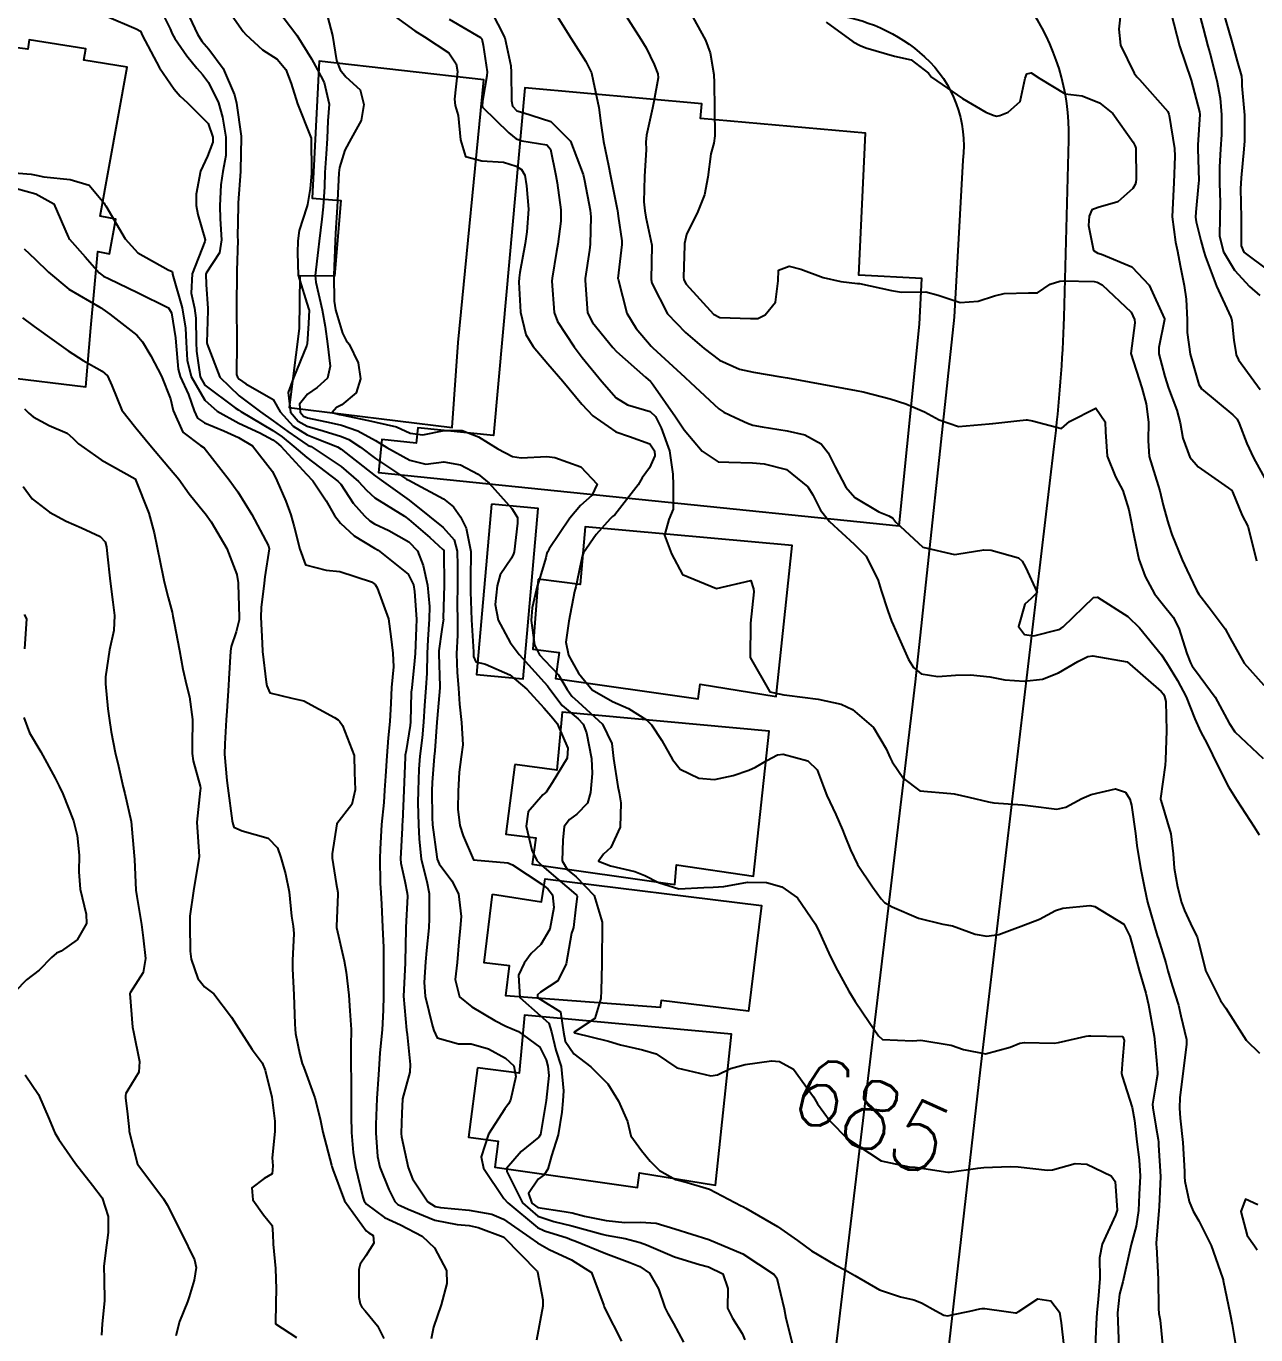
# Model space of a CAD drawing. Header units: metres. Extents: x 298520 to 308411, y 7433745 to 7450750.
# Drawn here: x 300231.8 to 300303.6, y 7445690.6 to 7445766.9 of the extents above; entities that cross this region are included whole.
import ezdxf
from ezdxf.enums import TextEntityAlignment as Align

# ---------------------------------------------------------------- set-up
doc = ezdxf.new("R2010")
doc.units = ezdxf.units.M
doc.header["$LTSCALE"] = 10
for name, color, linetype in [('Cotas', 45, 'Continuous'), ('Curvas de Nivel 1m', 11, 'Continuous'), ('Curvas de Nivel 5m', 15, 'Continuous'), ('Edificações', 30, 'Continuous'), ('Vias Primárias', 230, 'Continuous')]:
    doc.layers.add(name, color=color, linetype=linetype)
doc.styles.add('Style-STANDARD', font='STANDARD.shx')

msp = doc.modelspace()

# ---------------------------------------------------------------- linework, layer by layer
at = {"layer": 'Curvas de Nivel 1m', "flags": 128}
for points, elevation in [([(300239.388, 7445768.511), (300240.234, 7445766.776), (300240.344, 7445766.502), (300240.5, 7445766.214), (300241.202, 7445765.201), (300241.786, 7445764.48), (300242.114, 7445764.11), (300242.475, 7445763.647), (300243.06, 7445762.464), (300243.29, 7445761.622), (300243.487, 7445760.459), (300243.482, 7445759.4), (300243.305, 7445758.461), (300243.193, 7445757.67), (300243.135, 7445756.462), (300243.148, 7445755.69), (300243.23, 7445754.461), (300243.117, 7445753.701), (300242.344, 7445752.532), (300242.323, 7445752.47), (300242.334, 7445751.856), (300242.427, 7445750.469), (300242.431, 7445750.35), (300242.383, 7445748.469), (300242.388, 7445748.373), (300243.139, 7445746.461), (300244.257, 7445745.368), (300245.509, 7445744.437), (300246.238, 7445743.908), (300247.094, 7445743.28), (300248.224, 7445742.508), (300248.296, 7445742.472), (300248.46, 7445742.398), (300250.206, 7445741.232), (300251.228, 7445740.364), (300251.688, 7445739.858), (300252.183, 7445739.406), (300253.911, 7445738.333), (300254.171, 7445738.146), (300255.381, 7445737.098), (300256.154, 7445736.4), (300256.197, 7445736.353), (300256.206, 7445736.309), (300256.211, 7445736.25), (300256.23, 7445734.308), (300256.175, 7445732.381), (300256.176, 7445732.309), (300256.173, 7445732.238), (300256.094, 7445731.725), (300255.915, 7445730.472), (300255.904, 7445730.312), (300255.975, 7445728.389), (300255.973, 7445728.311), (300255.814, 7445726.533), (300255.795, 7445726.312), (300255.674, 7445724.647), (300255.644, 7445724.314), (300255.518, 7445722.784), (300255.505, 7445722.315), (300255.515, 7445720.759), (300255.543, 7445720.314), (300255.787, 7445718.459), (300255.817, 7445718.311), (300255.93, 7445718.04), (300256.672, 7445717.05), (300257.063, 7445716.293), (300257.218, 7445714.965), (300257.164, 7445714.291), (300257.079, 7445713.496), (300256.974, 7445712.293), (300256.861, 7445711.303), (300257.114, 7445710.291), (300257.834, 7445709.699), (300259.182, 7445708.907), (300259.818, 7445708.572), (300260.558, 7445708.253), (300261.804, 7445707.336), (300262.17, 7445706.607), (300262.279, 7445706.233), (300262.324, 7445705.692), (300262.169, 7445704.234), (300261.873, 7445702.367), (300261.844, 7445702.238), (300261.741, 7445702.086), (300260.725, 7445701.258), (300259.871, 7445700.259), (300259.882, 7445700.097), (300260.791, 7445698.249), (300261.685, 7445697.488), (300262.628, 7445697.172), (300263.68, 7445696.923), (300265.446, 7445696.422), (300265.675, 7445696.37), (300266.791, 7445696.179), (300267.67, 7445695.951), (300268.029, 7445695.803), (300269.657, 7445695.1), (300271.119, 7445694.657), (300271.649, 7445694.517), (300272.493, 7445694.107), (300272.785, 7445693.253), (300272.766, 7445692.103), (300273.041, 7445691.523), (300273.608, 7445690.629), (300273.76, 7445690.253)], 688), ([(300243.212, 7445768.463), (300244.505, 7445766.62), (300244.645, 7445766.448), (300245.618, 7445765.557), (300246.489, 7445765.014), (300246.982, 7445764.415), (300247.287, 7445763.6), (300247.666, 7445762.408), (300248.434, 7445760.5), (300248.457, 7445760.4), (300248.46, 7445760.372), (300248.483, 7445758.399), (300248.48, 7445758.331), (300248.399, 7445757.469), (300248.253, 7445756.533), (300248.216, 7445756.402), (300247.76, 7445755.015), (300247.695, 7445754.407), (300247.658, 7445753.713), (300247.712, 7445752.409), (300248.314, 7445750.464), (300248.336, 7445750.4), (300248.338, 7445750.374), (300248.305, 7445749.587), (300248.224, 7445748.401), (300248.209, 7445748.319), (300247.428, 7445746.413), (300247.125, 7445745.552), (300247.266, 7445744.415), (300247.712, 7445743.882), (300248.235, 7445743.598), (300249.163, 7445743.321), (300250.229, 7445742.996), (300250.668, 7445742.814), (300251.336, 7445742.363), (300252.213, 7445741.696), (300254.029, 7445740.498), (300254.194, 7445740.412), (300254.369, 7445740.328), (300256.183, 7445739.344), (300256.766, 7445738.889), (300257.186, 7445738.295), (300257.514, 7445737.637), (300257.775, 7445736.286), (300257.77, 7445734.644), (300257.764, 7445734.285), (300257.763, 7445733.929), (300257.814, 7445732.284), (300257.93, 7445730.427), (300257.934, 7445730.282), (300257.941, 7445730.151), (300258.068, 7445729.831), (300258.643, 7445729.698), (300260.061, 7445729.081), (300261.054, 7445728.25), (300262.042, 7445727.155), (300262.477, 7445726.673), (300262.827, 7445726.228), (300263.437, 7445724.793), (300263.395, 7445724.219), (300262.532, 7445722.775), (300262.171, 7445722.237), (300262.073, 7445722.147), (300261.98, 7445722.076), (300261.126, 7445721.088), (300261.013, 7445720.249), (300261.349, 7445718.836), (300261.641, 7445718.243), (300261.93, 7445717.94), (300262.85, 7445717.154), (300263.913, 7445716.263), (300263.962, 7445716.21), (300263.981, 7445716.14), (300263.903, 7445715.544), (300263.762, 7445714.335), (300263.728, 7445714.212), (300263.661, 7445713.994), (300263.343, 7445712.218), (300262.862, 7445711.211), (300261.838, 7445710.553), (300261.673, 7445710.404), (300261.678, 7445710.242), (300261.832, 7445710.137), (300263.015, 7445709.412), (300263.196, 7445708.219), (300263.285, 7445707.695), (300263.8, 7445706.959), (300264.782, 7445706.2), (300265.778, 7445705.195), (300266.4, 7445704.184), (300266.929, 7445703), (300267.118, 7445702.176), (300267.734, 7445701.309), (300268.249, 7445700.683), (300268.794, 7445700.154), (300269.715, 7445699.622), (300270.399, 7445699.446), (300271.707, 7445699.064), (300273.548, 7445698.092), (300273.65, 7445698.048), (300273.692, 7445698.027), (300273.835, 7445697.945), (300275.681, 7445696.878), (300276.845, 7445696.058), (300277.664, 7445695.462), (300279.045, 7445694.636), (300279.648, 7445694.329), (300280.19, 7445694.015), (300281.635, 7445693.182), (300282.848, 7445692.771), (300283.629, 7445692.599), (300284.073, 7445692.419), (300284.912, 7445691.961), (300285.377, 7445691.71), (300285.62, 7445691.671), (300285.85, 7445691.718), (300286.894, 7445691.937), (300287.479, 7445692.076), (300287.625, 7445692.1), (300287.782, 7445692.085), (300289.012, 7445691.909), (300289.569, 7445691.847), (300289.622, 7445691.847), (300289.664, 7445691.858), (300289.717, 7445691.899), (300290.864, 7445692.654), (300291.63, 7445692.542), (300292.128, 7445691.875), (300292.224, 7445691.263), (300292.384, 7445689.872)], 686), ([(300236.518, 7445767.523), (300238.254, 7445766.775), (300238.505, 7445766.642), (300238.561, 7445766.519), (300238.606, 7445766.415), (300239.615, 7445764.509), (300240.471, 7445763.267), (300240.821, 7445762.849), (300241.223, 7445762.489), (300242.445, 7445761.251), (300242.729, 7445760.467), (300242.726, 7445760.171), (300242.422, 7445759.355), (300242.015, 7445758.476), (300241.745, 7445757.128), (300241.757, 7445756.479), (300241.853, 7445755.953), (300242.287, 7445754.471), (300242.268, 7445754.377), (300241.516, 7445752.482), (300241.457, 7445751.352), (300241.646, 7445750.48), (300241.725, 7445749.897), (300241.757, 7445748.478), (300241.775, 7445747.965), (300241.989, 7445746.474), (300242.266, 7445745.978), (300244.028, 7445744.671), (300244.244, 7445744.525), (300244.362, 7445744.449), (300246.232, 7445743.331), (300246.77, 7445742.963), (300247.449, 7445742.412), (300248.213, 7445741.759), (300250.029, 7445740.382), (300250.191, 7445740.214), (300250.915, 7445739.104), (300251.572, 7445738.359), (300251.889, 7445738.073), (300252.168, 7445737.895), (300252.997, 7445737.51), (300254.158, 7445736.847), (300254.66, 7445736.325), (300255.001, 7445735.461), (300255.255, 7445734.319), (300255.368, 7445733.06), (300255.351, 7445732.318), (300255.265, 7445731.138), (300255.226, 7445730.318), (300255.212, 7445729.168), (300255.156, 7445728.319), (300255.07, 7445727.293), (300255.018, 7445726.32), (300254.944, 7445725.396), (300254.813, 7445724.322), (300254.746, 7445723.572), (300254.704, 7445722.323), (300254.697, 7445721.598), (300254.72, 7445720.322), (300254.756, 7445719.511), (300254.884, 7445718.32), (300255.214, 7445717.023), (300255.352, 7445716.316), (300255.356, 7445714.85), (300255.32, 7445714.316), (300255.195, 7445712.992), (300255.142, 7445712.317), (300255.059, 7445711.11), (300255.112, 7445710.317), (300255.55, 7445708.579), (300255.624, 7445708.312), (300255.809, 7445707.893), (300257.061, 7445707.546), (300257.805, 7445707.534), (300258.82, 7445707.252), (300259.797, 7445706.709), (300260.298, 7445706.255), (300260.402, 7445705.636), (300260.088, 7445704.257), (300259.983, 7445704.035), (300259.758, 7445703.749), (300258.811, 7445702.274), (300258.384, 7445700.935), (300258.524, 7445700.278), (300259.697, 7445698.519), (300259.948, 7445698.257), (300261.679, 7445696.827), (300262.071, 7445696.628), (300263.41, 7445696.214), (300263.671, 7445696.107), (300263.846, 7445696.032), (300265.66, 7445695.299), (300267.057, 7445694.77), (300267.649, 7445694.544), (300268.215, 7445694.161), (300268.725, 7445693.245), (300269.106, 7445692.148), (300269.27, 7445691.795), (300269.614, 7445691.221), (300270.198, 7445690.134)], 689), ([(300241.211, 7445767.801), (300241.823, 7445766.48), (300242.091, 7445766.068), (300242.494, 7445765.606), (300243.321, 7445764.462), (300243.983, 7445762.94), (300244.104, 7445762.454), (300244.371, 7445760.513), (300244.373, 7445760.451), (300244.337, 7445758.527), (300244.337, 7445758.451), (300244.203, 7445756.635), (300244.195, 7445756.452), (300244.174, 7445754.643), (300244.176, 7445754.452), (300244.133, 7445752.665), (300244.121, 7445752.452), (300244.1, 7445750.668), (300244.104, 7445750.452), (300244.123, 7445748.623), (300244.12, 7445748.452), (300244.112, 7445746.614), (300244.171, 7445746.451), (300244.271, 7445746.343), (300244.654, 7445746.06), (300246.254, 7445745.151), (300246.66, 7445744.424), (300247.408, 7445743.585), (300248.23, 7445743.084), (300248.719, 7445742.887), (300249.996, 7445742.382), (300250.221, 7445742.251), (300250.766, 7445741.82), (300252.198, 7445740.696), (300252.677, 7445740.345), (300254.182, 7445739.268), (300255.37, 7445738.318), (300256.167, 7445737.668), (300256.814, 7445736.955), (300256.992, 7445736.297), (300257, 7445735.437), (300256.997, 7445734.297), (300256.982, 7445733.167), (300256.994, 7445732.297), (300256.999, 7445731.387), (300256.936, 7445730.297), (300256.979, 7445729.214), (300257.063, 7445728.295), (300257.121, 7445727.371), (300257.241, 7445726.292), (300257.308, 7445724.996), (300257.226, 7445724.292), (300257.103, 7445723.402), (300257.032, 7445722.294), (300257.02, 7445721.242), (300257.132, 7445720.292), (300257.334, 7445719.677), (300257.933, 7445718.28), (300259.931, 7445718.098), (300260.21, 7445717.978), (300261.919, 7445716.863), (300262.273, 7445716.591), (300262.541, 7445716.231), (300262.63, 7445715.502), (300262.39, 7445714.232), (300261.874, 7445713.333), (300261.293, 7445712.821), (300260.891, 7445712.25), (300260.554, 7445711.551), (300260.646, 7445710.252), (300261.822, 7445709.187), (300262.34, 7445708.754), (300262.484, 7445708.23), (300262.745, 7445707.168), (300263.048, 7445706.221), (300263.194, 7445704.796), (300263.145, 7445704.219), (300263.084, 7445703.548), (300262.883, 7445702.223), (300262.497, 7445700.995), (300262.282, 7445700.232), (300262.068, 7445699.885), (300261.714, 7445699.649), (300261.136, 7445698.811), (300261.332, 7445698.244), (300261.69, 7445697.994), (300263.227, 7445697.755), (300263.688, 7445697.67), (300264.412, 7445697.477), (300265.683, 7445697.219), (300266.758, 7445697.104), (300267.682, 7445697.128), (300268.596, 7445697.07), (300269.679, 7445696.741), (300271.673, 7445696.12), (300273.661, 7445695.283), (300275.475, 7445694.072), (300275.641, 7445693.871), (300276.07, 7445692.066), (300276.165, 7445691.517), (300276.533, 7445690.061)], 687), ([(300249.408, 7445767.502), (300249.715, 7445766.388), (300249.947, 7445764.927), (300250.152, 7445764.383), (300250.479, 7445763.981), (300251.329, 7445763.224), (300251.54, 7445762.364), (300251.384, 7445761.431), (300250.806, 7445760.374), (300250.426, 7445759.7), (300250.113, 7445758.686), (300250.078, 7445758.383), (300250.006, 7445756.767), (300249.986, 7445756.384), (300249.892, 7445754.861), (300249.863, 7445754.385), (300249.813, 7445752.921), (300249.792, 7445752.386), (300249.808, 7445750.897), (300249.89, 7445750.384), (300250.299, 7445749.022), (300250.512, 7445748.593), (300250.674, 7445748.374), (300251.207, 7445747.291), (300251.333, 7445746.364), (300251.092, 7445745.536), (300250.25, 7445744.84), (300249.949, 7445744.681), (300249.688, 7445744.386), (300250.125, 7445744.264), (300250.242, 7445744.248), (300251.809, 7445743.927), (300252.238, 7445743.835), (300253.45, 7445743.552), (300254.231, 7445743.184), (300254.989, 7445743.081), (300256.233, 7445743.34), (300257.282, 7445743.343), (300258.23, 7445742.978), (300259.357, 7445742.269), (300260.216, 7445741.815), (300260.724, 7445741.746), (300262.217, 7445741.815), (300262.673, 7445741.768), (300264.208, 7445741.217), (300265.159, 7445740.2), (300264.849, 7445739.541), (300264.18, 7445738.953), (300263.553, 7445738.219), (300262.358, 7445736.44), (300262.246, 7445736.239), (300262.219, 7445736.172), (300262.148, 7445735.912), (300261.764, 7445734.608), (300261.659, 7445734.245), (300261.364, 7445732.994), (300261.298, 7445732.248), (300261.498, 7445730.83), (300261.791, 7445730.243), (300262.07, 7445729.931), (300262.904, 7445729.07), (300263.402, 7445728.22), (300263.665, 7445727.832), (300264.046, 7445727.511), (300265.47, 7445726.196), (300266.016, 7445725.064), (300266.096, 7445724.189), (300266.358, 7445722.556), (300266.434, 7445722.183), (300266.541, 7445721.615), (300266.49, 7445720.182), (300265.941, 7445719.005), (300265.53, 7445718.601), (300265.227, 7445718.197), (300265.93, 7445717.934), (300267.351, 7445717.593), (300267.925, 7445717.365), (300268.725, 7445716.962), (300269.917, 7445716.588), (300271.385, 7445716.659), (300271.918, 7445716.678), (300272.534, 7445716.726), (300273.922, 7445716.967), (300275.036, 7445716.965), (300275.919, 7445716.706), (300276.847, 7445716.061), (300277.89, 7445714.517), (300278.119, 7445714.046), (300278.661, 7445712.828), (300279.054, 7445712.032), (300279.842, 7445710.615), (300280.206, 7445710.016), (300281.017, 7445708.812), (300281.572, 7445708.002), (300281.811, 7445707.79), (300283.545, 7445707.709), (300283.811, 7445707.74), (300284.033, 7445707.745), (300285.808, 7445707.459), (300286.534, 7445707.215), (300287.803, 7445706.952), (300289.245, 7445707.346), (300289.81, 7445707.577), (300290.093, 7445707.614), (300291.81, 7445707.581), (300292.073, 7445707.615), (300293.185, 7445707.866), (300293.681, 7445707.995), (300293.814, 7445708.011), (300293.965, 7445708.009), (300295.814, 7445707.965), (300295.894, 7445707.829), (300295.904, 7445707.737), (300295.801, 7445706.611), (300295.739, 7445705.831), (300295.79, 7445705.649), (300296.365, 7445703.824), (300296.507, 7445703.071), (300296.648, 7445701.821), (300296.773, 7445700.774), (300296.831, 7445699.819), (300296.786, 7445698.736), (300296.733, 7445697.82), (300296.606, 7445696.899), (300296.316, 7445695.824), (300296.192, 7445695.298), (300295.862, 7445693.828), (300295.818, 7445693.652), (300295.634, 7445692.919), (300295.521, 7445691.832), (300295.593, 7445689.83)], 684), ([(300253.382, 7445767.48), (300254.508, 7445766.674), (300255.078, 7445766.324), (300256.494, 7445765.375), (300256.931, 7445764.747), (300257.006, 7445764.302), (300256.835, 7445762.673), (300256.87, 7445762.304), (300257.035, 7445761.721), (300257.183, 7445760.299), (300257.468, 7445759.339), (300258.421, 7445759.083), (300259.684, 7445759.004), (300260.418, 7445758.769), (300260.743, 7445758.582), (300260.926, 7445758.252), (300261.037, 7445757.617), (300261.145, 7445756.249), (300261.053, 7445754.933), (300260.948, 7445754.251), (300260.646, 7445752.555), (300260.604, 7445752.256), (300260.589, 7445752.006), (300260.673, 7445750.255), (300260.999, 7445748.949), (300261.426, 7445748.243), (300262.278, 7445747.239), (300263.144, 7445746.221), (300264.25, 7445744.878), (300264.905, 7445744.203), (300266.234, 7445743.266), (300267.047, 7445742.993), (300268.227, 7445742.567), (300268.494, 7445742.157), (300268.522, 7445741.854), (300268.208, 7445741.157), (300267.787, 7445740.578), (300267.546, 7445740.17), (300266.175, 7445738.424), (300266.053, 7445738.313), (300265.919, 7445738.193), (300265.093, 7445737.272), (300264.348, 7445736.208), (300264.291, 7445736.069), (300264.14, 7445735.346), (300263.942, 7445734.396), (300263.903, 7445734.213), (300263.838, 7445733.933), (300263.502, 7445732.219), (300263.325, 7445730.981), (300263.475, 7445730.219), (300263.685, 7445729.832), (300264.063, 7445729.182), (300264.865, 7445728.202), (300266.046, 7445727.523), (300266.989, 7445727.122), (300268.036, 7445726.452), (300268.318, 7445726.157), (300268.923, 7445725.247), (300269.556, 7445724.144), (300269.997, 7445723.576), (300271.076, 7445723.045), (300271.991, 7445722.972), (300273.085, 7445723.195), (300273.997, 7445723.504), (300274.396, 7445723.689), (300275.062, 7445724.079), (300275.679, 7445724.402), (300276.009, 7445724.444), (300277.439, 7445724.056), (300277.998, 7445723.53), (300278.393, 7445722.45), (300278.557, 7445722.041), (300279.083, 7445720.916), (300279.47, 7445720.027), (300279.612, 7445719.688), (300279.941, 7445718.859), (300280.35, 7445718.016), (300281.218, 7445716.709), (300281.726, 7445716.002), (300281.91, 7445715.793), (300282.368, 7445715.532), (300283.897, 7445714.881), (300285.318, 7445714.529), (300285.89, 7445714.435), (300287.217, 7445713.937), (300287.882, 7445713.816), (300288.593, 7445713.919), (300289.524, 7445714.269), (300289.89, 7445714.4), (300290.964, 7445714.822), (300291.905, 7445715.321), (300292.323, 7445715.459), (300293.909, 7445715.618), (300294.202, 7445715.562), (300295.893, 7445714.533), (300296.242, 7445713.826), (300296.375, 7445713.328), (300296.778, 7445711.821), (300297.171, 7445710.488), (300297.326, 7445709.815), (300297.645, 7445707.981), (300297.667, 7445707.811), (300297.8, 7445706.562), (300297.855, 7445705.871), (300297.851, 7445705.809), (300297.845, 7445705.756), (300297.787, 7445705.421), (300297.564, 7445704.014), (300297.577, 7445703.812), (300297.752, 7445702.738), (300297.883, 7445701.946), (300297.899, 7445701.808), (300297.917, 7445701.631), (300298.027, 7445699.805), (300297.942, 7445698.053), (300297.923, 7445697.807), (300297.775, 7445695.91), (300297.778, 7445695.808), (300297.798, 7445695.681), (300297.879, 7445693.806), (300297.908, 7445692.088), (300297.935, 7445691.805), (300298.004, 7445691.419), (300298.162, 7445689.804)], 683), ([(300256.519, 7445767.35), (300258.347, 7445766.282), (300258.419, 7445766.199), (300258.498, 7445765.825), (300258.724, 7445764.278), (300258.723, 7445764.035), (300258.466, 7445762.562), (300258.438, 7445762.28), (300258.462, 7445762.214), (300259.99, 7445760.715), (300260.434, 7445760.362), (300260.747, 7445760.255), (300262.212, 7445760.014), (300262.428, 7445759.764), (300262.748, 7445758.227), (300262.827, 7445757.805), (300263.036, 7445756.223), (300263.033, 7445755.567), (300262.859, 7445754.225), (300262.788, 7445753.797), (300262.528, 7445752.228), (300262.511, 7445752.058), (300262.636, 7445750.227), (300262.838, 7445749.695), (300263.814, 7445748.215), (300264.284, 7445747.593), (300265.43, 7445746.198), (300266.253, 7445745.245), (300266.913, 7445744.844), (300268.246, 7445744.452), (300268.561, 7445744.157), (300268.887, 7445743.503), (300269.382, 7445742.148), (300269.563, 7445740.786), (300269.592, 7445740.146), (300269.585, 7445738.74), (300269.328, 7445738.148), (300269.073, 7445737.237), (300269.499, 7445736.146), (300270.131, 7445734.929), (300272.123, 7445734.12), (300274.128, 7445734.591), (300274.279, 7445734.088), (300274.287, 7445733.923), (300274.103, 7445732.09), (300274.073, 7445730.09), (300275.225, 7445728.078), (300276.051, 7445727.913), (300276.221, 7445727.898), (300278.049, 7445727.666), (300279.381, 7445727.365), (300280.043, 7445727.057), (300281.273, 7445726.008), (300282.014, 7445724.764), (300282.243, 7445724.234), (300282.375, 7445723.994), (300283.03, 7445723.021), (300283.986, 7445722.314), (300285.793, 7445722.144), (300285.985, 7445722.138), (300286.84, 7445721.941), (300287.979, 7445721.659), (300288.302, 7445721.601), (300289.977, 7445721.492), (300290.439, 7445721.432), (300291.973, 7445721.23), (300292.503, 7445721.344), (300293.442, 7445721.858), (300293.985, 7445722.096), (300295.396, 7445722.429), (300295.987, 7445722.224), (300296.23, 7445721.828), (300296.329, 7445721.475), (300296.562, 7445719.824), (300296.645, 7445719.123), (300296.86, 7445717.821), (300297.085, 7445716.648), (300297.271, 7445715.816), (300297.837, 7445713.857), (300297.849, 7445713.81), (300297.882, 7445713.707), (300298.327, 7445712.263), (300298.447, 7445711.801), (300298.697, 7445710.95), (300299.067, 7445709.791), (300299.218, 7445709.18), (300299.534, 7445707.784), (300299.547, 7445707.52), (300299.336, 7445705.787), (300299.159, 7445704.402), (300299.127, 7445703.79), (300299.173, 7445703.204), (300299.335, 7445701.786), (300299.417, 7445700.085), (300299.422, 7445699.784), (300299.441, 7445699.515), (300299.699, 7445698.345), (300299.93, 7445697.778), (300300.26, 7445697.201), (300300.988, 7445695.767), (300301.645, 7445693.874), (300301.677, 7445693.76), (300301.685, 7445693.717), (300302.087, 7445691.755), (300302.207, 7445691.162), (300302.445, 7445689.751)], 682), ([(300258.946, 7445767.856), (300259.762, 7445766.267), (300260.117, 7445764.633), (300260.132, 7445764.264), (300260.152, 7445762.577), (300260.214, 7445762.262), (300260.459, 7445762.007), (300260.811, 7445761.901), (300262.45, 7445761.382), (300263.604, 7445760.218), (300264.334, 7445758.29), (300264.349, 7445758.211), (300264.409, 7445757.922), (300264.736, 7445756.206), (300264.78, 7445755.805), (300264.744, 7445754.206), (300264.708, 7445753.858), (300264.454, 7445752.209), (300264.447, 7445752.103), (300264.593, 7445750.207), (300264.874, 7445749.637), (300266.066, 7445748.192), (300266.289, 7445747.952), (300267.972, 7445746.46), (300268.263, 7445746.198), (300268.299, 7445746.16), (300268.421, 7445745.998), (300269.724, 7445744.145), (300270.235, 7445743.382), (300271.286, 7445742.129), (300272.214, 7445741.507), (300272.828, 7445741.496), (300274.213, 7445741.453), (300274.902, 7445741.393), (300276.208, 7445741.055), (300277.454, 7445740.051), (300277.734, 7445739.592), (300278.179, 7445738.693), (300278.711, 7445738.035), (300280.153, 7445736.707), (300280.841, 7445736.013), (300281.549, 7445734.585), (300281.725, 7445734.004), (300282.111, 7445732.817), (300282.326, 7445732.217), (300282.421, 7445731.995), (300282.702, 7445731.382), (300283.316, 7445729.981), (300283.603, 7445729.512), (300284.065, 7445729.131), (300285.036, 7445728.988), (300286.064, 7445729.059), (300286.936, 7445729.07), (300288.063, 7445728.956), (300288.936, 7445728.791), (300290.061, 7445728.708), (300291.129, 7445728.822), (300292.066, 7445729.19), (300293.195, 7445729.863), (300293.789, 7445730.142), (300294.078, 7445730.195), (300296.073, 7445729.83), (300298.056, 7445728.113), (300298.192, 7445727.946), (300298.262, 7445727.807), (300298.342, 7445727.513), (300298.381, 7445725.805), (300298.308, 7445724.108), (300298.296, 7445723.806), (300298.031, 7445721.857), (300298.026, 7445721.809), (300298.035, 7445721.756), (300298.634, 7445719.8), (300298.772, 7445718.628), (300298.823, 7445717.797), (300299.01, 7445716.7), (300299.256, 7445715.79), (300299.426, 7445715.315), (300299.888, 7445714.315), (300300.159, 7445713.777), (300300.252, 7445713.404), (300300.665, 7445711.772), (300301.535, 7445710.065), (300301.746, 7445709.761), (300301.832, 7445709.623), (300303.031, 7445707.748), (300303.806, 7445707.001)], 681), ([(300266.53, 7445768.007), (300267.703, 7445766.172), (300268.009, 7445765.678), (300268.488, 7445764.698), (300268.689, 7445764.158), (300268.716, 7445763.922), (300268.467, 7445762.537), (300268.382, 7445762.161), (300268.024, 7445760.581), (300267.997, 7445760.167), (300268.007, 7445759.745), (300267.909, 7445758.168), (300267.869, 7445756.689), (300267.926, 7445756.167), (300267.998, 7445755.785), (300268.342, 7445754.16), (300268.343, 7445754.14), (300268.305, 7445752.161), (300268.339, 7445751.93), (300269.265, 7445750.15), (300270.302, 7445749.069), (300271.405, 7445748.129), (300272.283, 7445747.446), (300273.459, 7445746.918), (300274.273, 7445746.745), (300275.863, 7445746.481), (300276.268, 7445746.41), (300278.263, 7445746.04), (300280.26, 7445745.681), (300280.68, 7445745.595), (300282.255, 7445745.196), (300283.167, 7445744.901), (300284.248, 7445744.436), (300285.102, 7445743.961), (300286.239, 7445743.578), (300288.036, 7445743.719), (300288.241, 7445743.757), (300289.632, 7445743.906), (300290.188, 7445743.956), (300290.243, 7445743.955), (300290.558, 7445743.897), (300292.239, 7445743.451), (300292.723, 7445743.873), (300294.251, 7445744.651), (300294.797, 7445743.844), (300294.824, 7445743.257), (300294.906, 7445741.843), (300295.407, 7445740.636), (300295.821, 7445739.834), (300296.182, 7445738.712), (300296.359, 7445737.828), (300296.394, 7445737.603), (300296.759, 7445735.824), (300297.128, 7445734.825), (300297.671, 7445733.815), (300298.117, 7445733.232), (300298.755, 7445732.446), (300299.085, 7445731.795), (300299.555, 7445730.314), (300299.775, 7445729.784), (300299.881, 7445729.593), (300300.068, 7445729.327), (300301.214, 7445727.768), (300302.03, 7445726.258), (300302.363, 7445725.757), (300304.007, 7445724.196)], 679), ([(300270.529, 7445767.852), (300271.467, 7445766.126), (300271.754, 7445765.379), (300271.966, 7445764.118), (300271.988, 7445763.628), (300272.007, 7445762.117), (300272.021, 7445760.534), (300271.964, 7445760.117), (300271.79, 7445759.483), (300271.607, 7445758.122), (300271.423, 7445757.099), (300271.02, 7445756.13), (300270.369, 7445754.78), (300270.255, 7445754.251), (300270.249, 7445754.141), (300270.196, 7445752.289), (300270.214, 7445752.141), (300270.339, 7445751.888), (300271.932, 7445750.124), (300272.311, 7445749.944), (300274.1, 7445749.882), (300274.311, 7445749.871), (300274.525, 7445749.874), (300274.963, 7445750.083), (300275.565, 7445750.837), (300275.705, 7445752.076), (300275.724, 7445752.702), (300276.352, 7445752.929), (300277.046, 7445752.755), (300278.345, 7445752.275), (300279.364, 7445752.03), (300280.341, 7445751.925), (300280.451, 7445751.91), (300282.335, 7445751.504), (300282.911, 7445751.415), (300284.335, 7445751.425), (300285.047, 7445751.248), (300286.326, 7445750.804), (300287.378, 7445750.883), (300288.332, 7445751.195), (300288.904, 7445751.344), (300290.328, 7445751.383), (300290.849, 7445751.373), (300291.584, 7445751.887), (300292.153, 7445752.065), (300292.336, 7445752.067), (300294.158, 7445752.03), (300294.335, 7445751.989), (300294.613, 7445751.847), (300296.317, 7445750.252), (300296.509, 7445749.828), (300296.517, 7445749.622), (300296.293, 7445747.83), (300296.939, 7445745.823), (300297.185, 7445744.889), (300297.326, 7445743.819), (300297.306, 7445742.745), (300297.363, 7445741.819), (300297.887, 7445740.124), (300297.985, 7445739.812), (300298.185, 7445738.976), (300298.432, 7445738.062), (300298.518, 7445737.805), (300298.695, 7445737.272), (300299.285, 7445735.793), (300299.559, 7445735.211), (300300.125, 7445734.016), (300300.256, 7445733.779), (300300.872, 7445733.016), (300301.795, 7445731.763), (300302.095, 7445731.21), (300302.899, 7445729.752), (300304.06, 7445728.482)], 678), ([(300295.703, 7445767.838), (300295.592, 7445766.764), (300295.692, 7445765.838), (300296.487, 7445764.206), (300296.647, 7445763.99), (300296.801, 7445763.825), (300298.455, 7445761.955), (300298.516, 7445761.799), (300298.528, 7445761.723), (300298.836, 7445759.796), (300298.864, 7445759.36), (300298.808, 7445757.796), (300298.774, 7445757.43), (300298.705, 7445755.805), (300298.894, 7445754.328), (300299.014, 7445753.8), (300299.181, 7445752.967), (300299.396, 7445751.794), (300299.529, 7445750.996), (300299.575, 7445749.791), (300299.575, 7445749.06), (300299.764, 7445747.788), (300300.266, 7445746.018), (300300.416, 7445745.778), (300302.248, 7445744.262), (300302.494, 7445744.005), (300302.616, 7445743.754), (300303.058, 7445742.574), (300303.449, 7445741.742), (300304.202, 7445740.364)], 676), ([(300300.265, 7445767.783), (300300.519, 7445766.829), (300300.793, 7445765.777), (300300.897, 7445765.378), (300301.314, 7445763.772), (300301.506, 7445762.731), (300301.591, 7445761.769), (300301.587, 7445760.623), (300301.525, 7445759.769), (300301.463, 7445758.73), (300301.473, 7445757.769), (300301.511, 7445756.654), (300301.483, 7445755.769), (300301.468, 7445754.673), (300301.696, 7445753.767), (300302.347, 7445752.698), (300303.21, 7445751.747), (300303.815, 7445751.225)], 674), ([(300301.676, 7445767.769), (300302.176, 7445766.095), (300302.263, 7445765.762), (300302.494, 7445764.888), (300302.76, 7445764.03), (300302.773, 7445763.756), (300302.777, 7445763.457), (300302.926, 7445761.753), (300302.925, 7445760.24), (300302.888, 7445759.753), (300302.74, 7445758.079), (300302.708, 7445757.756), (300302.696, 7445757.468), (300302.733, 7445755.755), (300302.731, 7445754.119), (300302.889, 7445753.752), (300304.347, 7445752.663)], 673), ([(300278.52, 7445767.18), (300280.095, 7445766.024), (300280.501, 7445765.821), (300280.839, 7445765.677), (300282.495, 7445765.188), (300283.477, 7445764.969), (300284.485, 7445764.197), (300284.67, 7445763.968), (300286.464, 7445762.71), (300287.836, 7445761.929), (300288.264, 7445761.736), (300288.451, 7445761.694), (300288.643, 7445761.726), (300289.127, 7445761.913), (300289.833, 7445762.535), (300290.135, 7445763.903), (300290.226, 7445764.162), (300290.486, 7445764.219), (300290.979, 7445763.895), (300292.47, 7445762.991), (300293.459, 7445762.874), (300294.462, 7445762.461), (300295.237, 7445761.842), (300296.436, 7445760.178), (300296.549, 7445759.943), (300296.576, 7445759.828), (300296.597, 7445758.01), (300296.585, 7445757.827), (300296.546, 7445757.694), (300296.407, 7445757.462), (300295.541, 7445756.693), (300294.39, 7445756.352), (300294.02, 7445756.224), (300293.857, 7445755.858), (300293.824, 7445755.305), (300294.122, 7445753.854), (300294.361, 7445753.699), (300294.577, 7445753.63), (300296.349, 7445752.886), (300297.366, 7445751.82), (300298.261, 7445749.863), (300298.26, 7445749.811), (300297.926, 7445748.184), (300297.93, 7445747.814), (300298.273, 7445746.493), (300298.498, 7445745.806), (300298.968, 7445744.517), (300299.168, 7445743.796), (300299.335, 7445742.894), (300299.745, 7445741.787), (300300.214, 7445741.214), (300301.965, 7445739.994), (300302.194, 7445739.837), (300302.231, 7445739.759), (300302.799, 7445738.371), (300303.123, 7445737.746), (300303.444, 7445736.45), (300303.632, 7445735.738)], 677), ([(300231.262, 7445757.468), (300232.399, 7445757.153), (300233.447, 7445756.579), (300234.286, 7445754.649), (300234.314, 7445754.57), (300234.362, 7445754.499), (300235.272, 7445753.476), (300236.089, 7445752.544), (300236.34, 7445752.357), (300236.681, 7445752.193), (300238.326, 7445751.403), (300240.144, 7445750.502), (300240.31, 7445750.203), (300240.549, 7445748.75), (300240.574, 7445748.496), (300240.703, 7445746.919), (300240.821, 7445746.492), (300241.305, 7445745.437), (300241.635, 7445744.479), (300241.824, 7445744.061), (300242.236, 7445743.793), (300243.362, 7445743.328), (300244.228, 7445742.926), (300245.033, 7445742.442), (300246.201, 7445740.941), (300246.465, 7445740.426), (300246.987, 7445739.224), (300247.272, 7445738.414), (300247.48, 7445737.724), (300247.803, 7445736.405), (300248.139, 7445735.489), (300249.334, 7445735.189), (300250.134, 7445735.116), (300251.978, 7445734.5), (300252.124, 7445734.415), (300252.193, 7445734.349), (300252.315, 7445734.154), (300252.972, 7445732.341), (300253.106, 7445731.322), (300253.222, 7445730.339), (300253.262, 7445729.539), (300253.156, 7445728.343), (300253.116, 7445727.416), (300253.054, 7445726.345), (300252.957, 7445725.407), (300252.888, 7445724.347), (300252.806, 7445723.163), (300252.751, 7445722.348), (300252.699, 7445721.622), (300252.57, 7445720.351), (300252.496, 7445718.909), (300252.479, 7445718.352), (300252.491, 7445716.923), (300252.531, 7445716.351), (300252.567, 7445715.686), (300252.63, 7445714.349), (300252.681, 7445713.158), (300252.692, 7445712.348), (300252.681, 7445711.177), (300252.678, 7445710.347), (300252.673, 7445709.504), (300252.602, 7445708.348), (300252.472, 7445707.023), (300252.426, 7445706.35), (300252.383, 7445705.752), (300252.293, 7445704.352), (300252.229, 7445702.834), (300252.23, 7445702.353), (300252.338, 7445700.96), (300252.478, 7445700.349), (300253.001, 7445699.043), (300253.348, 7445698.335), (300253.525, 7445698.166), (300253.69, 7445698.084), (300254.132, 7445697.882), (300255.682, 7445697.245), (300256.986, 7445696.991), (300257.679, 7445696.927), (300258.209, 7445696.812), (300259.673, 7445696.277), (300259.699, 7445696.26), (300261.643, 7445694.268), (300261.665, 7445694.24), (300261.983, 7445692.591), (300261.981, 7445692.235), (300261.603, 7445690.24)], 691), ([(300231.709, 7445753.952), (300232.35, 7445753.334), (300233.127, 7445752.582), (300234.328, 7445751.595), (300236.122, 7445750.543), (300236.243, 7445750.472), (300236.312, 7445750.421), (300236.719, 7445750.125), (300238.297, 7445748.895), (300238.616, 7445748.517), (300239.106, 7445747.691), (300239.738, 7445746.505), (300240.253, 7445745.19), (300240.414, 7445744.497), (300240.976, 7445743.234), (300242.01, 7445742.473), (300242.221, 7445742.334), (300243.672, 7445740.455), (300244.186, 7445739.759), (300245.008, 7445738.442), (300245.972, 7445736.615), (300246.006, 7445736.431), (300245.763, 7445734.799), (300245.716, 7445734.434), (300245.545, 7445733), (300245.534, 7445732.436), (300245.597, 7445730.918), (300245.623, 7445730.434), (300245.843, 7445728.644), (300245.881, 7445728.432), (300246.049, 7445728.02), (300247.342, 7445727.707), (300248.044, 7445727.553), (300249.829, 7445726.588), (300250.034, 7445726.457), (300250.115, 7445726.379), (300250.288, 7445726.118), (300250.969, 7445724.37), (300250.989, 7445723.374), (300251.031, 7445722.37), (300250.834, 7445721.508), (300249.953, 7445720.38), (300249.687, 7445718.631), (300249.689, 7445718.382), (300249.918, 7445716.889), (300250.01, 7445716.379), (300250.022, 7445716.268), (300249.936, 7445714.379), (300249.937, 7445714.324), (300250.387, 7445712.375), (300250.502, 7445711.728), (300250.655, 7445710.372), (300250.729, 7445709.471), (300250.789, 7445708.37), (300250.772, 7445707.401), (300250.77, 7445706.37), (300250.797, 7445705.351), (300250.803, 7445704.37), (300250.802, 7445703.32), (300250.824, 7445702.369), (300250.911, 7445701.188), (300251.042, 7445700.367), (300251.469, 7445698.59), (300251.558, 7445698.361), (300251.691, 7445698.189), (300252.752, 7445697.412), (300253.679, 7445696.971), (300254.943, 7445696.317), (300255.663, 7445695.633), (300256.367, 7445694.303), (300256.384, 7445693.553), (300256.05, 7445692.306), (300255.61, 7445691.006), (300255.472, 7445690.311)], 692), ([(300231.612, 7445749.907), (300232.301, 7445749.411), (300233.461, 7445748.578), (300234.287, 7445747.985), (300235.15, 7445747.425), (300236.276, 7445746.807), (300236.58, 7445746.537), (300236.827, 7445745.972), (300237.419, 7445744.528), (300238.233, 7445743.492), (300239.05, 7445742.512), (300240.203, 7445741.145), (300240.735, 7445740.492), (300241.342, 7445739.64), (300242.174, 7445738.612), (300242.291, 7445738.469), (300242.62, 7445738.013), (300243.54, 7445736.456), (300244.13, 7445734.932), (300244.206, 7445734.449), (300244.208, 7445734.363), (300244.271, 7445732.448), (300244.26, 7445732.289), (300244.09, 7445731.579), (300243.796, 7445730.734), (300243.749, 7445730.453), (300243.658, 7445728.852), (300243.632, 7445728.454), (300243.54, 7445726.953), (300243.51, 7445726.455), (300243.418, 7445725.049), (300243.409, 7445724.456), (300243.537, 7445722.905), (300243.592, 7445722.454), (300243.852, 7445720.563), (300243.872, 7445720.451), (300243.959, 7445720.178), (300244.432, 7445719.969), (300245.95, 7445719.546), (300246.504, 7445718.987), (300246.702, 7445718.418), (300246.963, 7445717.454), (300247.178, 7445716.411), (300247.313, 7445714.988), (300247.413, 7445714.407), (300247.45, 7445713.978), (300247.374, 7445712.407), (300247.377, 7445711.926), (300247.449, 7445710.406), (300247.512, 7445708.71), (300247.528, 7445708.404), (300247.558, 7445708.151), (300247.798, 7445706.907), (300247.932, 7445706.399), (300248.026, 7445706.161), (300248.685, 7445704.391), (300248.979, 7445703.159), (300249.145, 7445702.386), (300249.651, 7445700.453), (300249.675, 7445700.38), (300249.72, 7445700.197), (300250.405, 7445698.373), (300251.676, 7445696.625), (300251.83, 7445696.514), (300252.087, 7445696.354), (300252.122, 7445695.897), (300251.655, 7445695.16), (300251.331, 7445694.679), (300251.241, 7445694.364), (300251.24, 7445692.751), (300251.316, 7445692.363), (300251.421, 7445692.162), (300251.619, 7445691.95), (300252.336, 7445691.075), (300252.698, 7445690.344)], 693), ([(300231.731, 7445744.598), (300231.998, 7445744.352), (300232.238, 7445744.14), (300233.184, 7445743.63), (300234.229, 7445743.175), (300234.554, 7445742.893), (300234.885, 7445742.56), (300236.209, 7445741.624), (300238.193, 7445740.52), (300238.983, 7445738.512), (300239.297, 7445737.373), (300239.485, 7445736.507), (300239.835, 7445734.795), (300239.894, 7445734.502), (300240.114, 7445733.582), (300240.348, 7445732.739), (300240.399, 7445732.496), (300240.473, 7445732.119), (300240.781, 7445730.489), (300240.975, 7445729.399), (300241.181, 7445728.483), (300241.355, 7445727.79), (300241.534, 7445726.477), (300241.513, 7445724.975), (300241.517, 7445724.477), (300241.583, 7445724.06), (300241.984, 7445722.571), (300242, 7445722.47), (300242.001, 7445722.451), (300241.981, 7445722.32), (300241.794, 7445720.473), (300241.933, 7445718.47), (300241.601, 7445716.475), (300241.393, 7445714.983), (300241.374, 7445714.485), (300241.412, 7445712.94), (300241.461, 7445712.484), (300241.852, 7445711.348), (300242.248, 7445710.875), (300242.775, 7445710.466), (300243.823, 7445709.095), (300244.223, 7445708.446), (300245.029, 7445707.21), (300245.604, 7445706.432), (300245.787, 7445706.011), (300246.168, 7445704.424), (300246.344, 7445703.016), (300246.334, 7445702.421), (300246.19, 7445700.886), (300246.229, 7445700.422), (300246.184, 7445699.955), (300245.712, 7445699.674), (300245.003, 7445699.138), (300245.057, 7445698.436), (300245.684, 7445697.564), (300246.197, 7445696.941), (300246.223, 7445696.422), (300246.24, 7445695.845), (300246.39, 7445694.419), (300246.429, 7445693.216), (300246.401, 7445692.418), (300246.379, 7445691.187), (300247.603, 7445690.4)], 694), ([(300231.722, 7445732.596), (300231.858, 7445732.351), (300231.727, 7445730.595)], 696), ([(300231.698, 7445726.595), (300232.02, 7445725.696), (300232.683, 7445724.583), (300233.518, 7445723.045), (300233.766, 7445722.572), (300233.978, 7445722.122), (300234.587, 7445720.564), (300234.808, 7445719.703), (300234.927, 7445718.56), (300234.911, 7445717.572), (300234.99, 7445716.559), (300235.334, 7445715.113), (300235.355, 7445714.555), (300234.815, 7445713.619), (300233.867, 7445712.957), (300233.606, 7445712.832), (300233.31, 7445712.576), (300232.595, 7445711.843), (300231.85, 7445711.268), (300231.184, 7445710.6)], 696), ([(300231.78, 7445705.739), (300232.56, 7445704.582), (300233.177, 7445703.147), (300233.403, 7445702.573), (300233.506, 7445702.339), (300233.737, 7445701.956), (300234.721, 7445700.56), (300235.704, 7445699.282), (300236.265, 7445698.541), (300236.611, 7445697.465), (300236.609, 7445696.536), (300236.455, 7445695.332), (300236.358, 7445694.539), (300236.38, 7445693.801), (300236.407, 7445692.538), (300236.267, 7445691.198), (300236.231, 7445690.541)], 696), ([(300303.697, 7445698.133), (300302.984, 7445698.464), (300302.712, 7445697.75), (300303.072, 7445696.353), (300303.506, 7445695.742), (300303.67, 7445695.52)], 681)]:
    msp.add_lwpolyline(points, dxfattribs=dict(at, elevation=elevation))
at = {"layer": 'Curvas de Nivel 5m', "flags": 128}
for points, elevation in [([(300246.525, 7445767.868), (300247.624, 7445766.409), (300248.489, 7445765.036), (300248.842, 7445764.396), (300249.219, 7445763.649), (300249.512, 7445762.39), (300249.428, 7445761.41), (300249.391, 7445760.39), (300249.335, 7445759.48), (300249.27, 7445758.391), (300249.237, 7445757.555), (300249.163, 7445756.392), (300249.094, 7445755.674), (300248.933, 7445754.394), (300248.871, 7445753.881), (300248.698, 7445752.396), (300248.727, 7445752.007), (300249.106, 7445750.392), (300249.286, 7445749.407), (300249.42, 7445748.389), (300249.581, 7445747.086), (300249.415, 7445746.389), (300248.818, 7445745.841), (300248.259, 7445745.465), (300247.789, 7445744.868), (300247.823, 7445744.406), (300248.016, 7445744.178), (300248.24, 7445744.07), (300249.629, 7445743.779), (300250.236, 7445743.643), (300251.188, 7445743.321), (300252.227, 7445742.751), (300252.476, 7445742.598), (300252.887, 7445742.343), (300254.212, 7445741.599), (300255.149, 7445741.38), (300256.211, 7445741.516), (300257.168, 7445741.337), (300258.2, 7445740.782), (300258.855, 7445740.273), (300260.178, 7445738.794), (300260.504, 7445738.257), (300260.494, 7445737.932), (300260.312, 7445736.258), (300260.279, 7445736.131), (300260.147, 7445735.896), (300259.493, 7445734.905), (300259.308, 7445734.268), (300259.195, 7445733.186), (300259.377, 7445732.267), (300260.083, 7445730.957), (300260.601, 7445730.255), (300262.057, 7445728.658), (300262.255, 7445728.437), (300262.39, 7445728.235), (300263.113, 7445727.293), (300264.036, 7445726.505), (300264.337, 7445726.207), (300264.533, 7445725.697), (300264.824, 7445724.202), (300264.868, 7445723.327), (300264.764, 7445722.202), (300264.59, 7445721.587), (300263.964, 7445720.936), (300263.534, 7445720.641), (300263.231, 7445720.221), (300263.148, 7445719.425), (300263.115, 7445718.222), (300263.413, 7445717.703), (300263.924, 7445717.287), (300264.985, 7445716.199), (300265.448, 7445714.636), (300265.446, 7445714.194), (300265.42, 7445712.642), (300265.418, 7445712.194), (300265.376, 7445710.658), (300265.358, 7445710.195), (300265.009, 7445709.01), (300263.813, 7445708.228), (300263.806, 7445708.21), (300263.837, 7445708.186), (300265.808, 7445707.699), (300266.507, 7445707.482), (300267.803, 7445707.195), (300268.589, 7445706.947), (300269.793, 7445706.14), (300271.786, 7445705.675), (300272.172, 7445705.729), (300272.942, 7445706.103), (300273.795, 7445706.338), (300275.321, 7445706.551), (300275.797, 7445706.509), (300276.618, 7445706.062), (300277.769, 7445704.447), (300278.001, 7445704.046), (300278.749, 7445703.031), (300279.743, 7445702.02), (300281.724, 7445700.713), (300283.351, 7445700.351), (300283.718, 7445700.338), (300285.616, 7445700.05), (300285.714, 7445700.049), (300287.36, 7445700.291), (300287.719, 7445700.328), (300289.247, 7445700.38), (300289.72, 7445700.36), (300291.44, 7445700.16), (300291.717, 7445700.183), (300293.038, 7445700.553), (300293.723, 7445700.516), (300295.155, 7445699.838), (300295.375, 7445699.501), (300295.497, 7445697.833), (300295.403, 7445697.547), (300294.611, 7445695.846), (300294.459, 7445695.05), (300294.484, 7445693.847), (300294.388, 7445692.607), (300294.31, 7445691.85), (300294.268, 7445691.195), (300294.219, 7445689.851)], 685), ([(300262.529, 7445767.987), (300263.627, 7445766.219), (300264.49, 7445764.874), (300264.824, 7445764.207), (300264.927, 7445763.757), (300265.252, 7445762.202), (300265.366, 7445761.284), (300265.517, 7445760.199), (300265.805, 7445758.81), (300265.932, 7445758.195), (300266.322, 7445756.253), (300266.334, 7445756.19), (300266.38, 7445755.85), (300266.583, 7445754.405), (300266.587, 7445754.187), (300266.364, 7445752.211), (300266.364, 7445752.19), (300266.369, 7445752.164), (300266.889, 7445750.181), (300267.422, 7445749.291), (300268.294, 7445748.263), (300268.395, 7445748.159), (300270.268, 7445746.449), (300270.591, 7445746.137), (300272.248, 7445744.601), (300272.541, 7445744.41), (300273.207, 7445744.106), (300273.916, 7445743.771), (300274.239, 7445743.655), (300274.775, 7445743.547), (300276.235, 7445743.322), (300277.272, 7445743.093), (300278.228, 7445742.56), (300278.628, 7445742.036), (300279.031, 7445741.211), (300279.667, 7445740.025), (300280.187, 7445739.431), (300281.585, 7445738.6), (300282.177, 7445738.367), (300282.4, 7445738.221), (300282.579, 7445737.994), (300284.151, 7445736.53), (300285.999, 7445736.098), (300286.145, 7445736.116), (300287.71, 7445736.373), (300288.149, 7445736.349), (300289.742, 7445735.906), (300289.96, 7445735.722), (300290.138, 7445735.368), (300290.821, 7445733.893), (300290.485, 7445733.531), (300290.116, 7445733.203), (300289.745, 7445731.905), (300290.096, 7445731.427), (300290.639, 7445731.35), (300292.101, 7445731.73), (300292.205, 7445731.775), (300292.335, 7445731.877), (300294.12, 7445733.586), (300294.351, 7445733.618), (300296.109, 7445732.482), (300296.799, 7445731.823), (300298.08, 7445730.252), (300298.374, 7445729.805), (300299.022, 7445728.755), (300299.525, 7445727.788), (300300.034, 7445726.511), (300300.356, 7445725.777), (300300.746, 7445725.042), (300301.372, 7445723.766), (300301.991, 7445722.531), (300302.47, 7445721.755), (300303.49, 7445720.215), (300303.784, 7445719.742)], 680), ([(300298.643, 7445767.687), (300299.127, 7445765.794), (300299.456, 7445764.828), (300299.807, 7445763.787), (300300.301, 7445761.936), (300300.313, 7445761.781), (300300.198, 7445760.02), (300300.201, 7445759.782), (300300.255, 7445757.941), (300300.251, 7445757.782), (300300.079, 7445756.092), (300300.069, 7445755.785), (300300.108, 7445755.512), (300300.369, 7445754.431), (300300.556, 7445753.778), (300300.657, 7445753.479), (300301.298, 7445751.77), (300302.125, 7445749.952), (300302.195, 7445749.761), (300302.301, 7445748.611), (300302.426, 7445747.89), (300302.442, 7445747.758), (300302.58, 7445747.464), (300303.838, 7445745.736)], 675), ([(300230.411, 7445758.428), (300232.123, 7445758.307), (300232.41, 7445758.25), (300232.857, 7445758.137), (300234.407, 7445757.995), (300235.514, 7445757.663), (300236.394, 7445756.615), (300236.433, 7445756.54), (300236.485, 7445756.446), (300237.608, 7445754.528), (300238.355, 7445753.711), (300240.127, 7445752.721), (300240.344, 7445752.622), (300240.371, 7445752.528), (300240.366, 7445752.5), (300240.368, 7445752.474), (300240.927, 7445750.491), (300241.125, 7445749.311), (300241.174, 7445748.487), (300241.236, 7445747.439), (300241.463, 7445746.482), (300242.253, 7445745.114), (300242.971, 7445744.463), (300244.236, 7445743.767), (300245.469, 7445743.2), (300246.227, 7445742.793), (300246.442, 7445742.644), (300246.694, 7445742.423), (300248.199, 7445740.799), (300248.553, 7445740.396), (300249.341, 7445739.228), (300249.817, 7445738.384), (300250.168, 7445737.933), (300250.979, 7445737.186), (300252.154, 7445736.47), (300252.375, 7445736.348), (300254.132, 7445734.949), (300254.434, 7445734.327), (300254.499, 7445733.946), (300254.604, 7445732.325), (300254.599, 7445731.822), (300254.528, 7445730.325), (300254.502, 7445729.892), (300254.33, 7445728.327), (300254.307, 7445728.07), (300254.253, 7445726.328), (300254.233, 7445726.125), (300254.008, 7445724.669), (300253.955, 7445724.379), (300253.95, 7445724.331), (300253.948, 7445724.276), (300253.866, 7445722.332), (300253.792, 7445720.496), (300253.783, 7445720.333), (300253.769, 7445720.151), (300253.673, 7445718.334), (300253.689, 7445718.092), (300253.92, 7445717.04), (300254.069, 7445716.328), (300254.077, 7445716.161), (300253.989, 7445714.329), (300253.984, 7445714.227), (300253.946, 7445712.329), (300253.94, 7445712.251), (300253.859, 7445710.33), (300254.031, 7445708.328), (300254.057, 7445708.081), (300254.246, 7445706.325), (300254.222, 7445705.89), (300253.795, 7445704.33), (300253.79, 7445704.302), (300253.754, 7445703.487), (300253.713, 7445702.33), (300253.716, 7445702.303), (300253.741, 7445702.114), (300254.116, 7445700.326), (300254.379, 7445699.657), (300255.275, 7445698.314), (300255.69, 7445698.053), (300256.01, 7445697.986), (300257.688, 7445697.836), (300259.011, 7445697.595), (300259.683, 7445697.308), (300261.227, 7445696.244), (300261.668, 7445695.927), (300262.356, 7445695.536), (300263.654, 7445694.922), (300264.813, 7445694.198), (300265.549, 7445692.265), (300265.565, 7445692.191), (300265.621, 7445692.045), (300266.566, 7445690.18)], 690), ([(300231.662, 7445740.072), (300232.181, 7445739.349), (300233.201, 7445738.58), (300234.168, 7445738.056), (300235.065, 7445737.66), (300236.159, 7445737.156), (300236.447, 7445736.837), (300236.524, 7445736.544), (300236.552, 7445736.138), (300236.732, 7445734.541), (300236.896, 7445733.323), (300236.996, 7445732.537), (300236.958, 7445731.669), (300236.69, 7445730.541), (300236.466, 7445728.953), (300236.47, 7445728.544), (300236.595, 7445727.098), (300236.675, 7445726.54), (300236.801, 7445725.758), (300237.023, 7445724.535), (300237.212, 7445723.749), (300237.495, 7445722.527), (300237.597, 7445722.143), (300237.963, 7445720.52), (300238.142, 7445718.518), (300238.156, 7445718.293), (300238.234, 7445716.517), (300238.286, 7445716.138), (300238.558, 7445714.513), (300238.66, 7445713.727), (300238.797, 7445712.511), (300238.664, 7445711.703), (300237.903, 7445710.519), (300237.885, 7445710.477), (300238.046, 7445708.518), (300238.095, 7445708.232), (300238.44, 7445706.514), (300238.416, 7445705.881), (300237.768, 7445704.826), (300237.647, 7445704.639), (300237.624, 7445704.522), (300237.629, 7445704.389), (300237.752, 7445703.432), (300237.842, 7445702.519), (300237.842, 7445702.419), (300238.323, 7445700.514), (300239.696, 7445698.697), (300239.847, 7445698.498), (300240.051, 7445698.135), (300240.892, 7445696.488), (300241.65, 7445694.924), (300241.759, 7445694.478), (300241.635, 7445693.737), (300241.341, 7445692.769), (300241.244, 7445692.484), (300240.776, 7445691.323), (300240.563, 7445690.49)], 695)]:
    msp.add_lwpolyline(points, dxfattribs=dict(at, elevation=elevation))
at = {"layer": 'Edificações'}
for points in [[(300235.614, 7445749.338), (300236.021, 7445753.78), (300236.705, 7445753.657), (300237.07, 7445755.681), (300236.16, 7445755.845), (300237.73, 7445764.55), (300235.204, 7445764.958), (300235.309, 7445765.612), (300232.007, 7445766.145), (300231.936, 7445765.589), (300228.051, 7445766.088), (300227.065, 7445758.42), (300226.361, 7445758.499), (300225.917, 7445754.571), (300226.743, 7445754.446), (300225.973, 7445749.342), (300225.693, 7445747.064), (300235.305, 7445745.893)], [(300257.033, 7445748.476), (300258.531, 7445763.798), (300248.938, 7445764.894), (300248.52, 7445756.901), (300250.199, 7445756.758), (300249.824, 7445752.352), (300247.798, 7445752.373), (300247.765, 7445749.298), (300247.185, 7445744.675), (300256.696, 7445743.516)], [(300283.96, 7445749.542), (300284.104, 7445752.21), (300280.428, 7445752.408), (300280.808, 7445760.688), (300271.188, 7445761.556), (300271.265, 7445762.411), (300260.94, 7445763.343), (300259.654, 7445749.08), (300259.109, 7445743.038), (300254.691, 7445743.491), (300254.6, 7445742.604), (300252.591, 7445742.81), (300252.394, 7445740.884), (300282.776, 7445737.774)], [(300258.985, 7445739.036), (300258.109, 7445729.091), (300260.842, 7445728.85), (300261.718, 7445738.796)], [(300261.712, 7445734.663), (300261.396, 7445730.584), (300262.928, 7445730.384), (300262.728, 7445728.854), (300271.045, 7445727.668), (300271.168, 7445728.535), (300275.593, 7445727.805), (300276.538, 7445736.618), (300264.461, 7445737.725), (300264.151, 7445734.344)], [(300260.354, 7445723.836), (300259.825, 7445719.785), (300261.569, 7445719.558), (300261.369, 7445718.028), (300269.686, 7445716.842), (300269.791, 7445717.981), (300274.271, 7445717.319), (300275.18, 7445725.792), (300263.102, 7445726.898), (300262.792, 7445723.518)], [(300259.048, 7445716.282), (300261.903, 7445715.836), (300262.112, 7445717.177), (300274.746, 7445715.612), (300273.982, 7445709.446), (300268.887, 7445710.078), (300268.835, 7445709.655), (300259.821, 7445710.343), (300260.037, 7445712.086), (300258.549, 7445712.27)], [(300258.168, 7445706.146), (300257.639, 7445702.095), (300259.383, 7445701.867), (300259.184, 7445700.337), (300267.5, 7445699.152), (300267.624, 7445700.018), (300272.049, 7445699.288), (300272.994, 7445708.101), (300260.916, 7445709.208), (300260.607, 7445705.827)]]:
    msp.add_lwpolyline(points, close=True, dxfattribs=at)
at = {"layer": 'Vias Primárias'}
msp.add_lwpolyline([(300283.571, 7445612.735), (300279.831, 7445612.986, -0.362964), (300278.021, 7445614.718), (300278.929, 7445624.24), (300281.147, 7445645.404), (300282.571, 7445658.115), (300284.071, 7445675.803), (300287.529, 7445706.025), (300291.827, 7445742.409, 0.020589), (300292.404, 7445749.95), (300292.672, 7445760.315, 0.331199), (300283.747, 7445772.983, 0.070405), (300274.477, 7445774.639), (300227.896, 7445778.889, -0.17085), (300216.426, 7445784.141), (300193.862, 7445805.119)], format="xyb", dxfattribs=at)
msp.add_lwpolyline([(300285.983, 7445749.95), (300283.718, 7445728.668), (300278.704, 7445686.751), (300275.156, 7445654.512), (300272.074, 7445622.834), (300271.331, 7445616.362, -0.359919), (300269.11, 7445614.228), (300241.669, 7445616.908), (300211.217, 7445620.174, -0.465488), (300209.267, 7445623.07), (300211.305, 7445644.308), (300213.976, 7445673.16), (300217.306, 7445703.279), (300220.919, 7445732.423), (300222.776, 7445749.95), (300224.004, 7445762.152, -0.209785), (300227.454, 7445768.265, -0.057419), (300231.602, 7445770.688, -0.114599), (300236.835, 7445771.671), (300265.709, 7445768.976), (300278.721, 7445767.634, -0.160406), (300284.258, 7445765.156, -0.243861), (300286.485, 7445759.121)], format="xyb", close=True, dxfattribs=at)

# ---------------------------------------------------------------- texts
at = {"layer": 'Cotas', "style": 'Style-STANDARD'}
msp.add_text('685', height=4, rotation=335.53113, dxfattribs=at).set_placement((300281.17, 7445703.382, 685), align=Align.MIDDLE_CENTER)

doc.saveas('drawing.dxf')
